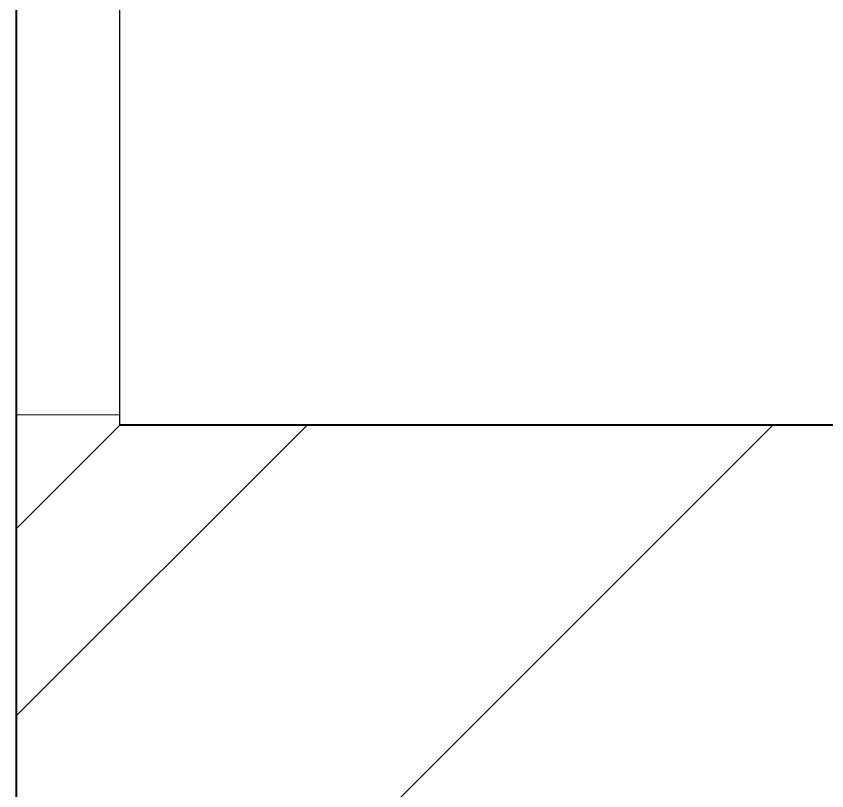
# Model space of a CAD drawing. Header units: millimetres. Extents: x 5231 to 7653, y 7068 to 7959.
# Drawn here: x 7422.43 to 7430.24, y 7676.06 to 7683.53 of the extents above; entities that cross this region are included whole.
import ezdxf

# ---------------------------------------------------------------- set-up
doc = ezdxf.new("R2010")
doc.units = ezdxf.units.MM
doc.linetypes.add('DIVIDE2', pattern=[15.875, 6.35, -3.175, 0, -3.175, 0, -3.175])
for name, color, linetype, lineweight in [('0.7', 7, 'Continuous', 40), ('双点划线', 6, 'DIVIDE2', 13), ('标注', 3, 'Continuous', 13), ('粗实线', 7, 'Continuous', 40)]:
    doc.layers.add(name, color=color, linetype=linetype, lineweight=lineweight)
for name, color, linetype in [('014', 3, 'Continuous'), ('075', 3, 'Continuous'), ('078', 7, 'Continuous')]:
    doc.layers.add(name, color=color, linetype=linetype)

msp = doc.modelspace()

# ---------------------------------------------------------------- linework, layer by layer
at = {"layer": '0.7'}
msp.add_line((7435.9549, 7679.5868), (7423.4267, 7679.5868), dxfattribs=at)
at = {"layer": '014'}
for p, q in [((7425.2299, 7679.5868), (7422.4267, 7676.7836)), ((7429.72, 7679.5868), (7422.8734, 7672.7401))]:
    msp.add_line(p, q, dxfattribs=at)
at = {"layer": '075'}
msp.add_line((7422.4267, 7678.5868), (7423.4267, 7679.5868), dxfattribs=at)
at = {"layer": '078'}
msp.add_line((7423.4267, 7679.5868), (7423.4267, 7689.7868), dxfattribs=at)
at = {"layer": '双点划线', "linetype": 'DIVIDE2', "ltscale": 6}
msp.add_line((7423.4267, 7679.6868), (7422.4267, 7679.6868), dxfattribs=at)
at = {"layer": '标注'}
msp.add_line((7422.4267, 7670.7791), (7422.4267, 7698.997), dxfattribs=at)
at = {"layer": '粗实线'}
msp.add_line((7422.4267, 7696.1868), (7422.4267, 7673.1868), dxfattribs=at)

doc.saveas('drawing.dxf')
